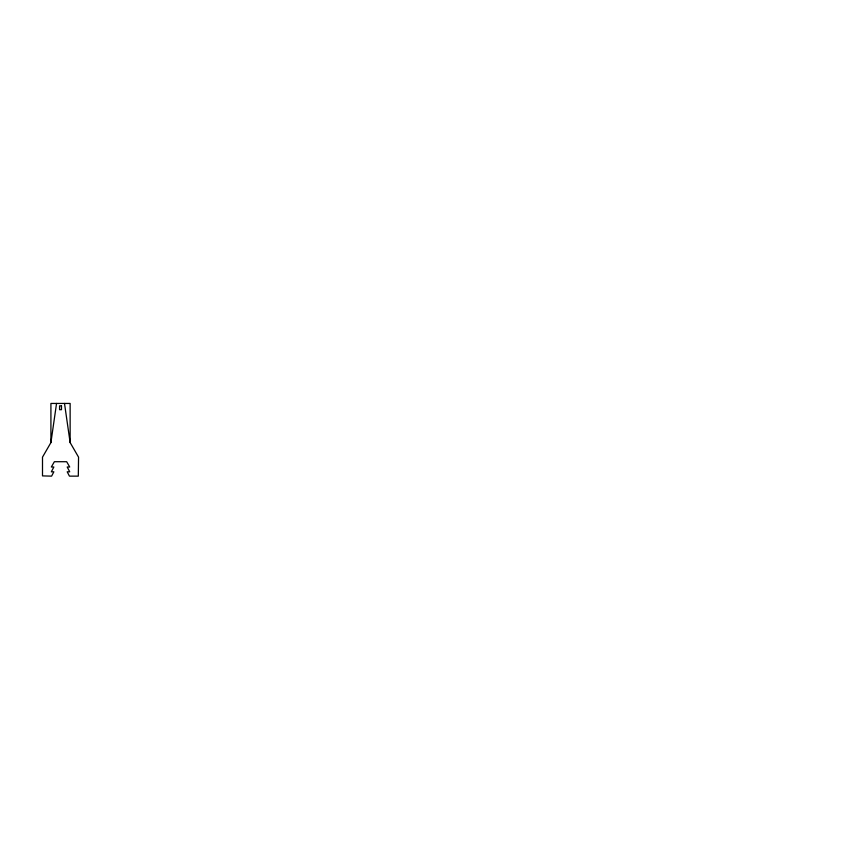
<?xml version="1.0" encoding="UTF-8"?>
<svg xmlns="http://www.w3.org/2000/svg" width="850" height="850" viewBox="0 0 850 850"><rect width="100%" height="100%" fill="white"/><g stroke="black" fill="none" stroke-linecap="round" stroke-linejoin="round"><path stroke-width="1.27" d="M64.504 403.442L70.136 442.584L78.551 457.151L78.306 476.138L69.445 476.138L67.192 471.803L69.721 471.803L67.192 467.001L69.721 467.001L66.672 461.709L54.379 461.709L51.329 467.001L53.858 467.001L51.329 471.803L53.858 471.803L51.606 476.138L42.5 475.894L42.5 457.151L50.915 442.584L56.546 403.442M70.136 442.584L70.136 403.442L50.915 403.442L50.915 442.584M61.487 405.843L59.564 405.843L59.564 409.689L61.487 409.689L61.487 405.843"/></g></svg>
